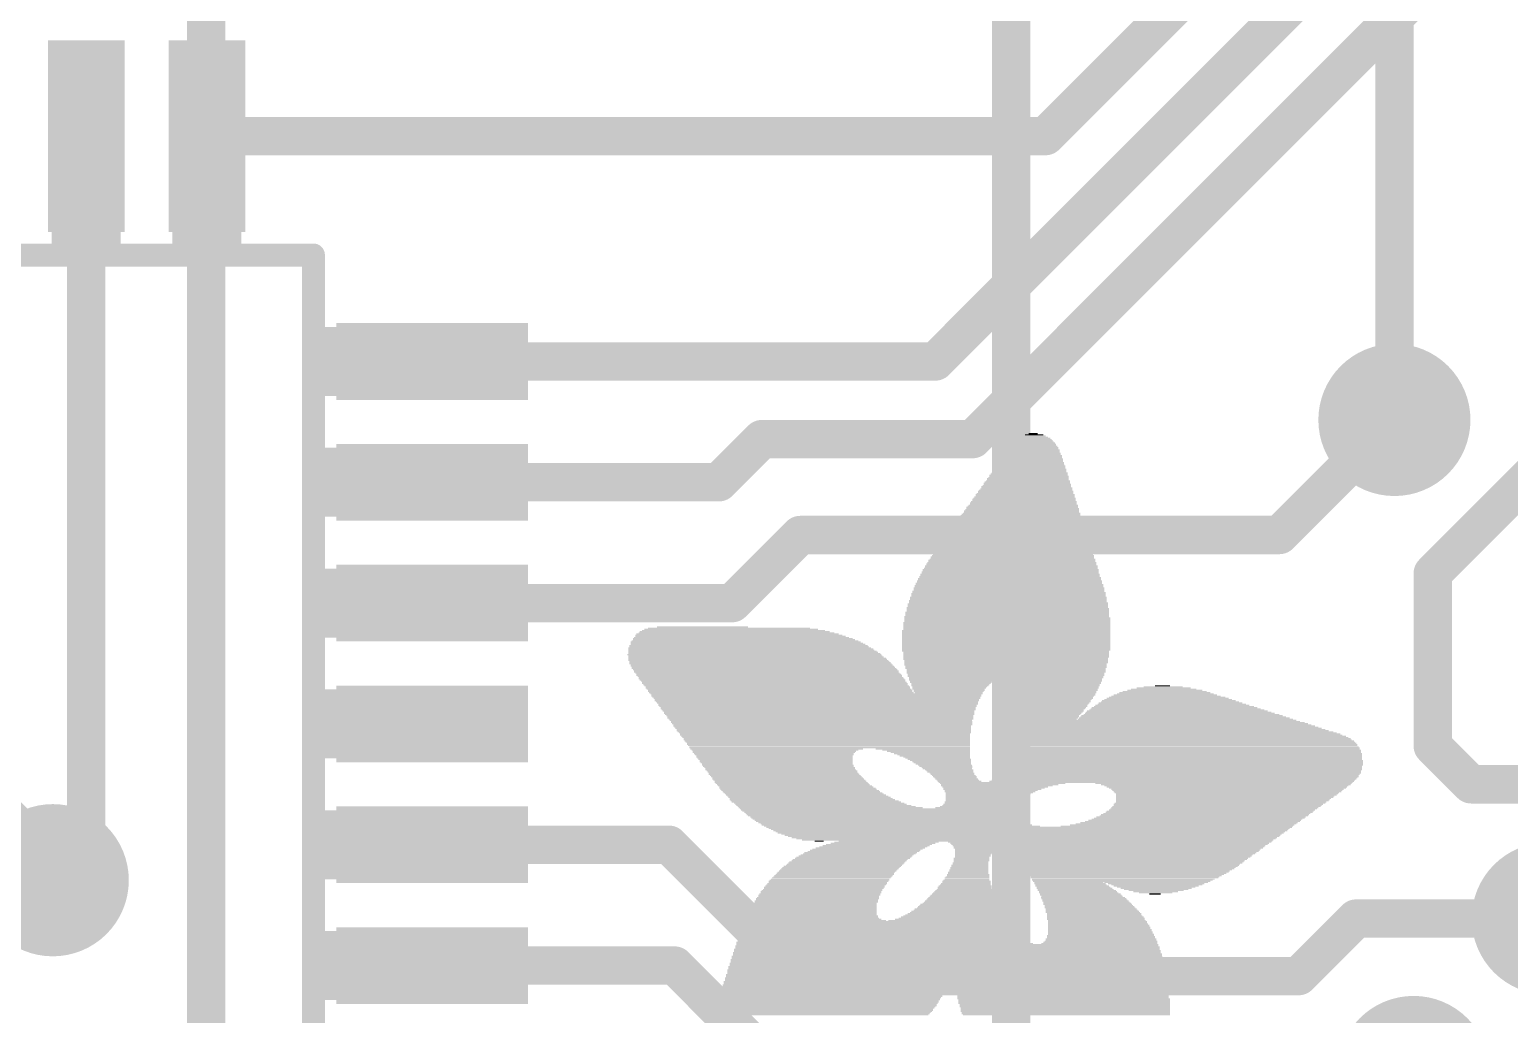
# Model space of a CAD drawing. Extents: x -14.2 to 67.7, y -5.3 to 32.7.
# Drawn here: x 27.02 to 36.83, y 14.73 to 21.25 of the extents above; entities that cross this region are included whole.
import ezdxf

# ---------------------------------------------------------------- set-up
doc = ezdxf.new("R2010")
doc.units = 0
for name, color, linetype in [('1', 12, 'CONTINUOUS'), ('16', 132, 'CONTINUOUS'), ('18', 110, 'CONTINUOUS'), ('21', 53, 'CONTINUOUS'), ('51', 253, 'CONTINUOUS')]:
    doc.layers.add(name, color=color, linetype=linetype)

# ---------------------------------------------------------------- blocks, each defined once
blk = doc.blocks.new('RECT')
blk.add_solid([(-0.5, -0.5), (0.5, -0.5), (-0.5, 0.5), (0.5, 0.5)])
blk = doc.blocks.new('ROUNDV')
at = {"const_width": 0.5}
blk.add_lwpolyline([(0, -0.25, 1), (0, 0.25, 1), (0, -0.25)], format="xyb", dxfattribs=at)

msp = doc.modelspace()

# ---------------------------------------------------------------- linework, layer by layer
at = {"layer": '1', "const_width": 0.254}
for points in [[(33.7566, 20.5486), (36.449, 23.241)], [(33.026, 19.056), (36.703, 22.733)], [(33.274, 18.542), (36.957, 22.225)], [(27.4, 15.843), (27.4, 20.5486)], [(28.2, 20.5486), (33.7566, 20.5486)], [(29.6926, 19.056), (33.026, 19.056)], [(35.306, 17.907), (36.068, 18.669)], [(31.591, 18.256), (31.877, 18.542)], [(31.877, 18.542), (33.274, 18.542)], [(29.6926, 18.256), (31.591, 18.256)], [(31.68, 17.456), (32.131, 17.907)], [(32.131, 17.907), (35.306, 17.907)], [(29.6926, 17.456), (31.68, 17.456)], [(31.261, 15.856), (29.6926, 15.856)], [(32.131, 14.986), (31.261, 15.856)], [(27.178, 15.621), (27.4, 15.843)], [(35.814, 15.367), (35.433, 14.986)], [(37.084, 15.367), (35.814, 15.367)], [(31.299, 15.056), (29.6926, 15.056)], [(31.877, 14.478), (31.299, 15.056)], [(35.433, 14.986), (32.131, 14.986)]]:
    msp.add_lwpolyline(points, dxfattribs=at)
at = {"layer": '1', "const_width": 0.127}
for points in [[(27.4635, 20.5486, 1), (27.3365, 20.5486)], [(28.2, 20.6121, 1), (28.2, 20.4851)], [(33.7117, 20.5935, 1), (33.8015, 20.5037)], [(33.7566, 20.4851, 1), (33.7566, 20.6121)], [(29.6926, 19.1195, 1), (29.6926, 18.9925)], [(32.9811, 19.1009, 1), (33.0709, 19.0111)], [(33.026, 18.9925, 1), (33.026, 19.1195)], [(36.1129, 18.6241, 1), (36.0231, 18.7139)], [(31.877, 18.6055, 1), (31.877, 18.4785)], [(31.9219, 18.4971, 1), (31.8321, 18.5869)], [(33.2291, 18.5869, 1), (33.3189, 18.4971)], [(33.274, 18.4785, 1), (33.274, 18.6055)], [(29.6926, 18.3195, 1), (29.6926, 18.1925)], [(31.5461, 18.3009, 1), (31.6359, 18.2111)], [(31.591, 18.1925, 1), (31.591, 18.3195)], [(32.131, 17.9705, 1), (32.131, 17.8435)], [(32.1759, 17.8621, 1), (32.0861, 17.9519)], [(35.2611, 17.9519, 1), (35.3509, 17.8621)], [(35.306, 17.8435, 1), (35.306, 17.9705)], [(29.6926, 17.5195, 1), (29.6926, 17.3925)], [(31.6351, 17.5009, 1), (31.7249, 17.4111)], [(31.68, 17.3925, 1), (31.68, 17.5195)], [(29.6926, 15.9195, 1), (29.6926, 15.7925)], [(31.3059, 15.9009, 1), (31.2161, 15.8111)], [(31.261, 15.7925, 1), (31.261, 15.9195)], [(27.3365, 15.843, 1), (27.4635, 15.843)], [(27.4449, 15.7981, 1), (27.3551, 15.8879)], [(27.1331, 15.6659, 1), (27.2229, 15.5761)], [(35.814, 15.4305, 1), (35.814, 15.3035)], [(35.8589, 15.3221, 1), (35.7691, 15.4119)], [(29.6926, 15.1195, 1), (29.6926, 14.9925)], [(31.3439, 15.1009, 1), (31.2541, 15.0111)], [(31.299, 14.9925, 1), (31.299, 15.1195)], [(32.131, 15.0495, 1), (32.131, 14.9225)], [(35.433, 14.9225, 1), (35.433, 15.0495)], [(32.0861, 14.9411, 1), (32.1759, 15.0309)], [(35.3881, 15.0309, 1), (35.4779, 14.9411)]]:
    msp.add_lwpolyline(points, format="xyb", dxfattribs=at)
at = {"layer": '16', "const_width": 0.254}
for points in [[(33.528, 8.382), (33.528, 25.4)], [(36.068, 18.669), (36.068, 25.4)], [(28.194, 14.605), (28.194, 21.844)], [(36.322, 17.653), (38.354, 19.685)], [(36.322, 16.51), (36.322, 17.653)], [(25.908, 17.018), (27.178, 15.748)], [(36.576, 16.256), (36.322, 16.51)], [(37.465, 16.256), (36.576, 16.256)], [(27.178, 15.748), (27.178, 15.621)]]:
    msp.add_lwpolyline(points, dxfattribs=at)
at = {"layer": '16', "const_width": 0.127}
for points in [[(36.0045, 18.669, 1), (36.1315, 18.669)], [(36.3855, 17.653, 1), (36.2585, 17.653)], [(36.2771, 17.6979, 1), (36.3669, 17.6081)], [(36.3669, 16.5549, 1), (36.2771, 16.4651)], [(36.2585, 16.51, 1), (36.3855, 16.51)], [(36.576, 16.3195, 1), (36.576, 16.1925)], [(36.5311, 16.2111, 1), (36.6209, 16.3009)], [(27.2415, 15.748, 1), (27.1145, 15.748)], [(27.1331, 15.7031, 1), (27.2229, 15.7929)], [(27.1145, 15.621, 1), (27.2415, 15.621)]]:
    msp.add_lwpolyline(points, format="xyb", dxfattribs=at)
at = {"layer": '21', "const_width": 0.1524}
for points in [[(21.895, 19.761), (28.905, 19.761)], [(28.905, 19.761), (28.905, 12.751)]]:
    msp.add_lwpolyline(points, dxfattribs=at)
at = {"layer": '21', "const_width": 0.0762}
for points in [[(28.9431, 19.761, 1), (28.8669, 19.761)], [(28.905, 19.7229, 1), (28.905, 19.7991)]]:
    msp.add_lwpolyline(points, format="xyb", dxfattribs=at)

# ---------------------------------------------------------------- block references
at = {"layer": '1', "rotation": 90}
for p, xscale, yscale in [((27.4, 20.5486), 1.27, 0.508), ((28.2, 20.5486), 1.27, 0.508), ((29.6926, 19.056), 0.508, 1.27), ((29.6926, 18.256), 0.508, 1.27), ((29.6926, 17.456), 0.508, 1.27), ((29.6926, 16.656), 0.508, 1.27), ((29.6926, 15.856), 0.508, 1.27), ((29.6926, 15.056), 0.508, 1.27)]:
    msp.add_blockref('RECT', p, dxfattribs=dict(at, xscale=xscale, yscale=yscale))
at = {"layer": '18', "xscale": 1.008, "yscale": 1.008}
for p in [(36.068, 18.669), (36.068, 18.669), (27.178, 15.621), (27.178, 15.621), (37.084, 15.367), (37.084, 15.367), (36.195, 14.351), (36.195, 14.351)]:
    msp.add_blockref('ROUNDV', p, dxfattribs=at)
at = {"layer": '21'}
for p, xscale, yscale in [((33.6817, 18.5319), 0.2438, 0.0077), ((33.6817, 18.5395), 0.2286, 0.0076), ((33.6855, 18.5471), 0.2058, 0.0076), ((33.6817, 18.5547), 0.1829, 0.0076), ((33.6817, 18.5623), 0.1524, 0.0076), ((33.6817, 18.57), 0.1219, 0.0077), ((33.6741, 18.5776), 0.0609, 0.0076), ((33.6703, 18.4404), 0.3733, 0.0076), ((33.6741, 18.4328), 0.381, 0.0076), ((33.6741, 18.448), 0.3657, 0.0076), ((33.6741, 18.4557), 0.3505, 0.0077), ((33.6778, 18.4709), 0.3429, 0.0076), ((33.6778, 18.4633), 0.3429, 0.0076), ((33.6778, 18.4785), 0.3277, 0.0076), ((33.6817, 18.4861), 0.32, 0.0076), ((33.6817, 18.4938), 0.3048, 0.0077), ((33.6817, 18.509), 0.2896, 0.0076), ((33.6817, 18.5014), 0.2896, 0.0076), ((33.6817, 18.5166), 0.2743, 0.0076), ((33.6817, 18.5242), 0.2591, 0.0076), ((33.6512, 18.3337), 0.4876, 0.0076), ((33.655, 18.3414), 0.48, 0.0077), ((33.655, 18.349), 0.4648, 0.0076), ((33.6588, 18.3642), 0.4572, 0.0076), ((33.6588, 18.3566), 0.4572, 0.0076), ((33.6588, 18.3718), 0.442, 0.0076), ((33.6626, 18.3871), 0.4343, 0.0076), ((33.6626, 18.3795), 0.4343, 0.0077), ((33.6626, 18.3947), 0.4191, 0.0076), ((33.6665, 18.4023), 0.4115, 0.0076), ((33.6665, 18.4176), 0.3963, 0.0077), ((33.6703, 18.4099), 0.4039, 0.0076), ((33.6703, 18.4252), 0.3887, 0.0076), ((33.6322, 18.2347), 0.5867, 0.0076), ((33.6322, 18.2499), 0.5715, 0.0076), ((33.636, 18.2423), 0.5791, 0.0076), ((33.636, 18.2575), 0.5639, 0.0076), ((33.6397, 18.2652), 0.5563, 0.0077), ((33.6398, 18.2804), 0.541, 0.0076), ((33.6398, 18.2728), 0.541, 0.0076), ((33.6436, 18.288), 0.5334, 0.0076), ((33.6436, 18.3033), 0.5182, 0.0077), ((33.6474, 18.2956), 0.5258, 0.0076), ((33.6474, 18.3109), 0.5106, 0.0076), ((33.6512, 18.3185), 0.503, 0.0076), ((33.6512, 18.3261), 0.4876, 0.0076), ((33.6131, 18.1432), 0.6858, 0.0076), ((33.6169, 18.1509), 0.6782, 0.0077), ((33.6169, 18.1585), 0.663, 0.0076), ((33.6208, 18.1737), 0.6553, 0.0076), ((33.6208, 18.1661), 0.6553, 0.0076), ((33.6208, 18.1813), 0.6401, 0.0076), ((33.6245, 18.1966), 0.6325, 0.0076), ((33.6245, 18.189), 0.6325, 0.0077), ((33.6245, 18.2042), 0.6172, 0.0076), ((33.6283, 18.2118), 0.6096, 0.0076), ((33.6284, 18.2271), 0.5943, 0.0077), ((33.6322, 18.2194), 0.6019, 0.0076), ((33.5941, 18.0442), 0.7849, 0.0076), ((33.5979, 18.0518), 0.7773, 0.0076), ((33.5979, 18.067), 0.762, 0.0076), ((33.5979, 18.0594), 0.762, 0.0076), ((33.6017, 18.0747), 0.7544, 0.0077), ((33.6016, 18.0899), 0.7391, 0.0076), ((33.6055, 18.0823), 0.7468, 0.0076), ((33.6055, 18.0975), 0.7315, 0.0076), ((33.6093, 18.1051), 0.7239, 0.0076), ((33.6093, 18.1204), 0.7086, 0.0076), ((33.6093, 18.1128), 0.7086, 0.0077), ((33.6131, 18.128), 0.701, 0.0076), ((33.6131, 18.1356), 0.6858, 0.0076), ((33.575, 17.9527), 0.884, 0.0076), ((33.575, 17.9451), 0.884, 0.0076), ((33.5789, 17.9604), 0.8763, 0.0077), ((33.5788, 17.968), 0.861, 0.0076), ((33.5826, 17.9832), 0.8534, 0.0076), ((33.5826, 17.9756), 0.8534, 0.0076), ((33.5826, 17.9908), 0.8382, 0.0076), ((33.5864, 18.0061), 0.8306, 0.0076), ((33.5864, 17.9985), 0.8306, 0.0077), ((33.5864, 18.0137), 0.8153, 0.0076), ((33.5903, 18.0213), 0.8077, 0.0076), ((33.5903, 18.0366), 0.7925, 0.0077), ((33.5941, 18.0289), 0.8001, 0.0076), ((33.5521, 17.8461), 0.9906, 0.0077), ((33.556, 17.8537), 0.9829, 0.0076), ((33.5598, 17.8613), 0.9753, 0.0076), ((33.5598, 17.8765), 0.9601, 0.0076), ((33.5598, 17.8689), 0.9601, 0.0076), ((33.5635, 17.8842), 0.9525, 0.0077), ((33.5635, 17.8994), 0.9373, 0.0076), ((33.5674, 17.8918), 0.9449, 0.0076), ((33.5674, 17.907), 0.9296, 0.0076), ((33.5712, 17.9146), 0.922, 0.0076), ((33.5712, 17.9299), 0.9068, 0.0076), ((33.5712, 17.9223), 0.9068, 0.0077), ((33.575, 17.9375), 0.8992, 0.0076), ((33.5369, 17.747), 1.0972, 0.0076), ((33.5369, 17.7622), 1.082, 0.0076), ((33.5369, 17.7546), 1.082, 0.0076), ((33.5407, 17.7699), 1.0744, 0.0077), ((33.5407, 17.7775), 1.0592, 0.0076), ((33.5445, 17.7927), 1.0516, 0.0076), ((33.5445, 17.7851), 1.0516, 0.0076), ((33.5446, 17.8003), 1.0363, 0.0076), ((33.5483, 17.808), 1.0287, 0.0077), ((33.5483, 17.8232), 1.0135, 0.0076), ((33.5522, 17.8156), 1.0211, 0.0076), ((33.5522, 17.8308), 1.0059, 0.0076), ((33.556, 17.8384), 0.9983, 0.0076), ((33.5217, 17.6479), 1.1887, 0.0076), ((33.5217, 17.6632), 1.1735, 0.0076), ((33.5217, 17.6556), 1.1735, 0.0077), ((33.5254, 17.6784), 1.1659, 0.0076), ((33.5254, 17.6708), 1.1659, 0.0076), ((33.5255, 17.686), 1.1506, 0.0076), ((33.5293, 17.7013), 1.143, 0.0076), ((33.5293, 17.6937), 1.143, 0.0077), ((33.5293, 17.7165), 1.1278, 0.0076), ((33.5293, 17.7089), 1.1278, 0.0076), ((33.5331, 17.7241), 1.1202, 0.0076), ((33.5331, 17.7394), 1.1049, 0.0076), ((33.5331, 17.7318), 1.1049, 0.0077), ((33.5141, 17.5565), 1.2649, 0.0076), ((33.5141, 17.5489), 1.2649, 0.0076), ((33.5141, 17.5717), 1.2497, 0.0076), ((33.5141, 17.5641), 1.2497, 0.0076), ((33.5141, 17.587), 1.2345, 0.0076), ((33.5179, 17.5794), 1.2421, 0.0077), ((33.5179, 17.6022), 1.2269, 0.0076), ((33.5179, 17.5946), 1.2269, 0.0076), ((33.5179, 17.6175), 1.2115, 0.0077), ((33.5179, 17.6098), 1.2115, 0.0076), ((33.5179, 17.6327), 1.1963, 0.0076), ((33.5217, 17.6251), 1.2039, 0.0076), ((33.5217, 17.6403), 1.1887, 0.0076), ((33.5064, 17.4727), 1.3106, 0.0076), ((33.5064, 17.4651), 1.3106, 0.0077), ((33.5102, 17.4574), 1.3183, 0.0076), ((33.5102, 17.4955), 1.303, 0.0076), ((33.5102, 17.4879), 1.303, 0.0076), ((33.5102, 17.4803), 1.303, 0.0076), ((33.5102, 17.5184), 1.2878, 0.0076), ((33.5102, 17.5108), 1.2878, 0.0076), ((33.5102, 17.5032), 1.2878, 0.0077), ((33.5102, 17.5336), 1.2725, 0.0076), ((33.5141, 17.526), 1.2801, 0.0076), ((33.5141, 17.5413), 1.2649, 0.0077), ((33.4988, 17.366), 1.3564, 0.0076), ((33.5026, 17.3584), 1.364, 0.0076), ((33.5026, 17.3965), 1.3488, 0.0076), ((33.5026, 17.3889), 1.3488, 0.0077), ((33.5026, 17.3812), 1.3488, 0.0076), ((33.5026, 17.3736), 1.3488, 0.0076), ((33.5027, 17.427), 1.3335, 0.0077), ((33.5065, 17.4193), 1.3411, 0.0076), ((33.5065, 17.4117), 1.3411, 0.0076), ((33.5065, 17.4041), 1.3411, 0.0076), ((33.5065, 17.4498), 1.3259, 0.0076), ((33.5065, 17.4422), 1.3259, 0.0076), ((33.5065, 17.4346), 1.3259, 0.0076), ((31.7081, 17.2593), 1.2954, 0.0076), ((31.6967, 17.2669), 1.2573, 0.0076), ((31.6891, 17.2746), 1.2115, 0.0077), ((31.6738, 17.2822), 1.1506, 0.0076), ((31.6586, 17.2898), 1.0744, 0.0076), ((31.4833, 17.2974), 0.602, 0.0076), ((33.495, 17.2746), 1.3792, 0.0077), ((33.495, 17.2669), 1.3792, 0.0076), ((33.495, 17.2593), 1.3792, 0.0076), ((33.4988, 17.3279), 1.3716, 0.0076), ((33.4988, 17.3203), 1.3716, 0.0076), ((33.4988, 17.3127), 1.3716, 0.0077), ((33.4988, 17.305), 1.3716, 0.0076), ((33.4988, 17.2974), 1.3716, 0.0076), ((33.4988, 17.2898), 1.3716, 0.0076), ((33.4988, 17.2822), 1.3716, 0.0076), ((33.5026, 17.3508), 1.364, 0.0077), ((33.5026, 17.3431), 1.364, 0.0076), ((33.5026, 17.3355), 1.364, 0.0076), ((31.7957, 17.1603), 1.6078, 0.0077), ((31.7881, 17.1755), 1.5774, 0.0076), ((31.7919, 17.1679), 1.585, 0.0076), ((31.7691, 17.1984), 1.524, 0.0077), ((31.7767, 17.1907), 1.5392, 0.0076), ((31.7843, 17.1831), 1.5544, 0.0076), ((31.7653, 17.206), 1.5011, 0.0076), ((31.75, 17.2212), 1.4554, 0.0076), ((31.7577, 17.2136), 1.4707, 0.0076), ((31.7424, 17.2288), 1.425, 0.0076), ((31.7233, 17.2441), 1.3716, 0.0076), ((31.7348, 17.2365), 1.3945, 0.0077), ((31.7157, 17.2517), 1.3411, 0.0076), ((33.495, 17.2517), 1.3792, 0.0076), ((33.495, 17.2441), 1.3792, 0.0076), ((33.495, 17.2365), 1.3792, 0.0077), ((33.495, 17.2288), 1.3792, 0.0076), ((33.495, 17.2212), 1.3792, 0.0076), ((33.495, 17.2136), 1.3792, 0.0076), ((33.495, 17.206), 1.3792, 0.0076), ((33.495, 17.1984), 1.3792, 0.0077), ((33.495, 17.1907), 1.3792, 0.0076), ((33.495, 17.1831), 1.3792, 0.0076), ((33.495, 17.1755), 1.3792, 0.0076), ((33.495, 17.1679), 1.3792, 0.0076), ((33.495, 17.1603), 1.3792, 0.0077), ((31.8262, 17.1145), 1.684, 0.0076), ((31.8034, 17.1526), 1.6231, 0.0076), ((31.8186, 17.1298), 1.6536, 0.0076), ((31.8262, 17.1222), 1.6688, 0.0077), ((31.8338, 17.1069), 1.684, 0.0076), ((31.8491, 17.0841), 1.7145, 0.0077), ((31.8072, 17.145), 1.6307, 0.0076), ((31.8148, 17.1374), 1.6459, 0.0076), ((31.8377, 17.0993), 1.6917, 0.0076), ((31.8453, 17.0917), 1.7069, 0.0076), ((31.8529, 17.0764), 1.7221, 0.0076), ((31.8605, 17.0688), 1.7222, 0.0076), ((31.8643, 17.0612), 1.7298, 0.0076), ((33.495, 17.1526), 1.3792, 0.0076), ((33.495, 17.145), 1.3792, 0.0076), ((33.4912, 17.1374), 1.3716, 0.0076), ((33.495, 17.1298), 1.364, 0.0076), ((33.495, 17.1222), 1.364, 0.0077), ((33.495, 17.1145), 1.364, 0.0076), ((33.495, 17.1069), 1.364, 0.0076), ((33.495, 17.0993), 1.364, 0.0076), ((33.4912, 17.0917), 1.3564, 0.0076), ((33.4912, 17.0841), 1.3564, 0.0077), ((33.495, 17.0764), 1.3488, 0.0076), ((33.495, 17.0688), 1.3488, 0.0076), ((33.495, 17.0612), 1.3488, 0.0076), ((31.8681, 17.0536), 1.7374, 0.0076), ((31.8796, 17.0383), 1.7449, 0.0076), ((31.8758, 17.046), 1.7373, 0.0077), ((31.8872, 17.0307), 1.745, 0.0076), ((31.891, 17.0231), 1.7526, 0.0076), ((31.8986, 17.0155), 1.7526, 0.0076), ((31.9062, 17.0079), 1.7526, 0.0077), ((31.9062, 17.0002), 1.7526, 0.0076), ((31.9138, 16.9926), 1.7526, 0.0076), ((31.9215, 16.985), 1.7526, 0.0076), ((31.9253, 16.9774), 1.7602, 0.0076), ((31.9291, 16.9698), 1.7526, 0.0077), ((31.9367, 16.9621), 1.7526, 0.0076), ((33.4912, 17.0536), 1.3411, 0.0076), ((33.4912, 17.046), 1.3411, 0.0077), ((33.495, 17.0383), 1.3335, 0.0076), ((33.495, 17.0307), 1.3335, 0.0076), ((33.4912, 17.0231), 1.3259, 0.0076), ((33.495, 17.0155), 1.3182, 0.0076), ((33.495, 17.0079), 1.3182, 0.0077), ((33.495, 17.0002), 1.3182, 0.0076), ((33.4912, 16.9926), 1.3106, 0.0076), ((33.495, 16.985), 1.303, 0.0076), ((33.495, 16.9774), 1.303, 0.0076), ((33.4912, 16.9698), 1.2954, 0.0077), ((33.495, 16.9621), 1.2878, 0.0076), ((31.9405, 16.9545), 1.7602, 0.0076), ((31.9481, 16.9469), 1.7602, 0.0076), ((31.9519, 16.9393), 1.7526, 0.0076), ((31.9596, 16.9317), 1.7526, 0.0077), ((31.9634, 16.924), 1.7602, 0.0076), ((31.9672, 16.9164), 1.7526, 0.0076), ((31.9748, 16.9088), 1.7526, 0.0076), ((31.9824, 16.9012), 1.7526, 0.0076), ((31.9824, 16.8936), 1.7526, 0.0077), ((31.99, 16.8859), 1.7526, 0.0076), ((31.9977, 16.8783), 1.7526, 0.0076), ((31.9977, 16.8707), 1.7526, 0.0076), ((32.0053, 16.8631), 1.7526, 0.0076), ((33.4912, 16.9545), 1.2802, 0.0076), ((33.4912, 16.9469), 1.2802, 0.0076), ((33.1292, 16.9317), 0.541, 0.0077), ((33.1369, 16.9393), 0.5563, 0.0076), ((33.1292, 16.924), 0.5258, 0.0076), ((33.1254, 16.9164), 0.5182, 0.0076), ((33.1216, 16.9088), 0.5106, 0.0076), ((33.1217, 16.9012), 0.4953, 0.0076), ((33.1178, 16.8936), 0.4876, 0.0077), ((33.114, 16.8859), 0.48, 0.0076), ((33.1178, 16.8783), 0.4724, 0.0076), ((33.114, 16.8707), 0.4648, 0.0076), ((33.114, 16.8631), 0.4496, 0.0076), ((33.8036, 16.9393), 0.6554, 0.0076), ((33.8036, 16.9317), 0.64, 0.0077), ((33.8074, 16.924), 0.6324, 0.0076), ((33.8074, 16.9164), 0.6172, 0.0076), ((33.8112, 16.9088), 0.6096, 0.0076), ((33.8074, 16.9012), 0.602, 0.0076), ((33.8112, 16.8936), 0.5944, 0.0077), ((33.8074, 16.8859), 0.5868, 0.0076), ((33.8075, 16.8707), 0.5715, 0.0076), ((33.8075, 16.8631), 0.5715, 0.0076), ((33.8113, 16.8783), 0.5791, 0.0076), ((34.5466, 16.8631), 0.6019, 0.0076), ((34.5466, 16.8707), 0.5563, 0.0076), ((34.5466, 16.8783), 0.4953, 0.0076), ((34.5389, 16.8859), 0.4343, 0.0076), ((34.5389, 16.8936), 0.3581, 0.0077), ((34.5352, 16.9012), 0.2591, 0.0076), ((34.5313, 16.9088), 0.099, 0.0076), ((32.2377, 16.8555), 2.2022, 0.0077), ((32.2377, 16.8478), 2.187, 0.0076), ((32.2377, 16.8402), 2.187, 0.0076), ((32.2377, 16.8326), 2.1717, 0.0076), ((32.2415, 16.825), 2.164, 0.0076), ((32.2415, 16.8174), 2.1488, 0.0077), ((32.2415, 16.8097), 2.1488, 0.0076), ((32.2415, 16.8021), 2.1336, 0.0076), ((32.2453, 16.7945), 2.126, 0.0076), ((32.2491, 16.7869), 2.1184, 0.0076), ((32.2453, 16.7793), 2.1108, 0.0077), ((32.2492, 16.7716), 2.1031, 0.0076), ((32.2492, 16.764), 2.0879, 0.0076), ((33.8074, 16.8555), 0.5562, 0.0077), ((33.8074, 16.8478), 0.5562, 0.0076), ((33.8036, 16.8402), 0.5486, 0.0076), ((33.8036, 16.8326), 0.5334, 0.0076), ((33.8036, 16.825), 0.5334, 0.0076), ((33.7998, 16.8174), 0.5258, 0.0077), ((33.796, 16.8097), 0.5182, 0.0076), ((33.796, 16.8021), 0.5182, 0.0076), ((33.7921, 16.7945), 0.5105, 0.0076), ((33.7921, 16.7869), 0.4953, 0.0076), ((33.7884, 16.7793), 0.4877, 0.0077), ((33.7884, 16.7716), 0.4877, 0.0076), ((33.7846, 16.764), 0.4801, 0.0076), ((34.6114, 16.764), 1.0973, 0.0076), ((34.6075, 16.7716), 1.0592, 0.0076), ((34.596, 16.7793), 1.0211, 0.0077), ((34.5923, 16.7869), 0.983, 0.0076), ((34.5847, 16.7945), 0.9525, 0.0076), ((34.5808, 16.8021), 0.9144, 0.0076), ((34.5733, 16.8097), 0.8839, 0.0076), ((34.5694, 16.8174), 0.8458, 0.0077), ((34.5656, 16.825), 0.8078, 0.0076), ((34.5618, 16.8326), 0.7696, 0.0076), ((34.5541, 16.8402), 0.7239, 0.0076), ((34.5504, 16.8478), 0.6858, 0.0076), ((34.5504, 16.8555), 0.6401, 0.0077), ((32.2492, 16.7564), 2.0879, 0.0076), ((32.2529, 16.7488), 2.0803, 0.0076), ((32.2529, 16.7412), 2.065, 0.0077), ((32.2567, 16.7335), 2.0574, 0.0076), ((32.2567, 16.7259), 2.0574, 0.0076), ((32.2606, 16.7183), 2.0497, 0.0076), ((32.2606, 16.7107), 2.0345, 0.0076), ((32.2644, 16.7031), 2.0269, 0.0077), ((32.2644, 16.6954), 2.0269, 0.0076), ((32.2681, 16.6878), 2.0193, 0.0076), ((32.2681, 16.6802), 2.0041, 0.0076), ((32.272, 16.6726), 1.9964, 0.0076), ((33.754, 16.6878), 0.4191, 0.0076), ((34.4817, 16.6802), 1.8745, 0.0076), ((33.7769, 16.7488), 0.4648, 0.0076), ((33.7769, 16.7412), 0.4648, 0.0077), ((33.7731, 16.7335), 0.4572, 0.0076), ((33.7693, 16.7259), 0.4496, 0.0076), ((33.7655, 16.7183), 0.442, 0.0076), ((33.7617, 16.7107), 0.4344, 0.0076), ((33.7617, 16.7031), 0.4344, 0.0077), ((34.4932, 16.6726), 1.8974, 0.0076), ((33.7808, 16.7564), 0.4725, 0.0076), ((33.7579, 16.6954), 0.4267, 0.0076), ((34.6837, 16.6878), 1.425, 0.0076), ((34.6761, 16.6954), 1.3944, 0.0076), ((34.6685, 16.7031), 1.364, 0.0077), ((34.6609, 16.7107), 1.3335, 0.0076), ((34.657, 16.7183), 1.2954, 0.0076), ((34.6457, 16.7259), 1.2573, 0.0076), ((34.638, 16.7335), 1.2268, 0.0076), ((34.6303, 16.7412), 1.1963, 0.0077), ((34.6266, 16.7488), 1.1583, 0.0076), ((34.6189, 16.7564), 1.1277, 0.0076), ((32.272, 16.665), 1.9964, 0.0077), ((32.2758, 16.6573), 1.9888, 0.0076), ((32.2796, 16.6497), 1.9812, 0.0076), ((32.2758, 16.6421), 1.9736, 0.0076), ((32.2796, 16.6345), 1.966, 0.0076), ((32.2834, 16.6269), 1.9584, 0.0077), ((32.2873, 16.6192), 1.9507, 0.0076), ((32.2873, 16.6116), 1.9507, 0.0076), ((32.291, 16.604), 1.9431, 0.0076), ((32.2949, 16.5964), 1.9355, 0.0076), ((32.2949, 16.5888), 1.9203, 0.0077), ((32.2949, 16.5811), 1.9203, 0.0076), ((32.2987, 16.5735), 1.9127, 0.0076), ((34.5732, 16.6192), 2.0726, 0.0076), ((34.5847, 16.6116), 2.0955, 0.0076), ((34.5999, 16.604), 2.126, 0.0076), ((34.6113, 16.5964), 2.1488, 0.0076), ((34.6228, 16.5888), 2.1717, 0.0077), ((34.6303, 16.5811), 2.1869, 0.0076), ((34.6418, 16.5735), 2.2098, 0.0076), ((34.5198, 16.6573), 1.9507, 0.0076), ((34.5541, 16.6345), 2.0193, 0.0076), ((34.5313, 16.6497), 1.9736, 0.0076), ((34.5656, 16.6269), 2.0422, 0.0077), ((34.5085, 16.665), 1.9279, 0.0077), ((34.5428, 16.6421), 1.9965, 0.0076), ((32.3025, 16.5659), 1.905, 0.0076), ((32.3063, 16.5583), 1.8974, 0.0076), ((32.3063, 16.5507), 1.8974, 0.0077), ((32.3101, 16.543), 1.8898, 0.0076), ((32.3139, 16.5354), 1.8822, 0.0076), ((32.3177, 16.5278), 1.8746, 0.0076), ((32.3177, 16.5202), 1.8746, 0.0076), ((32.3216, 16.5126), 1.8669, 0.0077), ((32.3254, 16.5049), 1.8593, 0.0076), ((32.3254, 16.4973), 1.8593, 0.0076), ((31.9748, 16.4897), 1.143, 0.0076), ((31.9634, 16.4821), 1.1049, 0.0076), ((31.9596, 16.4745), 1.0821, 0.0077), ((32.9426, 16.4897), 0.6249, 0.0076), ((32.9654, 16.4821), 0.5792, 0.0076), ((32.9807, 16.4745), 0.5487, 0.0077), ((34.6761, 16.4973), 2.3241, 0.0076), ((34.6761, 16.4897), 2.3241, 0.0076), ((34.6799, 16.4821), 2.3318, 0.0076), ((34.6799, 16.4745), 2.3318, 0.0077), ((34.6685, 16.5278), 2.2936, 0.0076), ((34.6723, 16.5202), 2.3012, 0.0076), ((34.6723, 16.5126), 2.3012, 0.0077), ((34.6761, 16.5049), 2.3088, 0.0076), ((34.6532, 16.5583), 2.2479, 0.0076), ((34.657, 16.5507), 2.2555, 0.0077), ((34.6456, 16.5659), 2.2326, 0.0076), ((34.6685, 16.5354), 2.2784, 0.0076), ((34.6647, 16.543), 2.2707, 0.0076), ((31.9558, 16.4668), 1.0745, 0.0076), ((31.9558, 16.4592), 1.0591, 0.0076), ((31.9596, 16.4516), 1.0515, 0.0076), ((31.9596, 16.444), 1.0363, 0.0076), ((31.9596, 16.4364), 1.0363, 0.0077), ((31.9634, 16.4287), 1.0287, 0.0076), ((31.9672, 16.4211), 1.0211, 0.0076), ((31.971, 16.4135), 1.0134, 0.0076), ((31.971, 16.4059), 1.0134, 0.0076), ((31.9748, 16.3983), 1.0058, 0.0077), ((31.9786, 16.3906), 0.9982, 0.0076), ((31.9824, 16.383), 1.0058, 0.0076), ((31.9862, 16.3754), 0.9982, 0.0076), ((32.9921, 16.4668), 0.5258, 0.0076), ((33.0035, 16.4592), 0.503, 0.0076), ((33.0149, 16.4516), 0.4801, 0.0076), ((33.0226, 16.444), 0.4649, 0.0076), ((33.034, 16.4364), 0.442, 0.0077), ((33.0416, 16.4287), 0.4268, 0.0076), ((33.053, 16.4211), 0.4191, 0.0076), ((33.0607, 16.4135), 0.4039, 0.0076), ((33.0683, 16.4059), 0.3886, 0.0076), ((33.0721, 16.3983), 0.381, 0.0077), ((33.0797, 16.3906), 0.3658, 0.0076), ((33.0911, 16.383), 0.3581, 0.0076), ((33.095, 16.3754), 0.3505, 0.0076), ((34.6609, 16.3754), 2.3851, 0.0076), ((34.6684, 16.3906), 2.3851, 0.0076), ((34.6684, 16.383), 2.3851, 0.0076), ((34.6723, 16.4059), 2.3774, 0.0076), ((34.6723, 16.3983), 2.3774, 0.0077), ((34.6723, 16.4287), 2.3622, 0.0076), ((34.6723, 16.4211), 2.3622, 0.0076), ((34.6761, 16.4135), 2.3698, 0.0076), ((34.6761, 16.444), 2.3546, 0.0076), ((34.6761, 16.4364), 2.3546, 0.0077), ((34.6761, 16.4668), 2.3394, 0.0076), ((34.6799, 16.4592), 2.347, 0.0076), ((34.6799, 16.4516), 2.347, 0.0076), ((31.9939, 16.3678), 0.9983, 0.0076), ((31.9977, 16.3602), 0.9906, 0.0077), ((32.0015, 16.3525), 0.9982, 0.0076), ((32.0091, 16.3449), 0.9982, 0.0076), ((32.0129, 16.3373), 0.9906, 0.0076), ((32.0205, 16.3297), 0.9906, 0.0076), ((32.0243, 16.3221), 0.9982, 0.0077), ((32.032, 16.3144), 0.9983, 0.0076), ((32.0396, 16.3068), 0.9982, 0.0076), ((32.0472, 16.2992), 0.9982, 0.0076), ((32.051, 16.2916), 1.0058, 0.0076), ((32.0586, 16.284), 1.0058, 0.0077), ((32.0663, 16.2763), 1.0059, 0.0076), ((33.1026, 16.3678), 0.3353, 0.0076), ((33.1063, 16.3602), 0.3277, 0.0077), ((33.1178, 16.3525), 0.32, 0.0076), ((33.1216, 16.3449), 0.3124, 0.0076), ((33.1254, 16.3373), 0.3048, 0.0076), ((33.1369, 16.3297), 0.2971, 0.0076), ((33.1407, 16.3221), 0.2895, 0.0077), ((33.1483, 16.3144), 0.2896, 0.0076), ((33.1559, 16.3068), 0.2896, 0.0076), ((33.1597, 16.2992), 0.282, 0.0076), ((33.1673, 16.2916), 0.2819, 0.0076), ((33.175, 16.284), 0.2819, 0.0077), ((33.1864, 16.2763), 0.2896, 0.0076), ((34.5922, 16.2763), 2.4155, 0.0076), ((34.6037, 16.284), 2.408, 0.0077), ((34.6114, 16.2916), 2.4079, 0.0076), ((34.6189, 16.2992), 2.4079, 0.0076), ((34.6266, 16.3068), 2.4079, 0.0076), ((34.6303, 16.3144), 2.4003, 0.0076), ((34.638, 16.3221), 2.4003, 0.0077), ((34.6457, 16.3373), 2.4003, 0.0076), ((34.6457, 16.3297), 2.4003, 0.0076), ((34.6495, 16.3449), 2.3927, 0.0076), ((34.657, 16.3602), 2.3927, 0.0077), ((34.657, 16.3525), 2.3927, 0.0076), ((34.6609, 16.3678), 2.3851, 0.0076), ((32.0701, 16.2687), 1.0135, 0.0076), ((32.0776, 16.2611), 1.0135, 0.0076), ((32.0853, 16.2535), 1.0134, 0.0076), ((32.0968, 16.2459), 1.0211, 0.0077), ((32.1044, 16.2382), 1.0211, 0.0076), ((32.112, 16.2306), 1.0363, 0.0076), ((32.1196, 16.223), 1.0363, 0.0076), ((32.131, 16.2154), 1.044, 0.0076), ((32.1386, 16.2078), 1.0439, 0.0077), ((32.1501, 16.2001), 1.0515, 0.0076), ((32.1577, 16.1925), 1.0516, 0.0076), ((32.1691, 16.1849), 1.0592, 0.0076), ((32.1805, 16.1773), 1.0668, 0.0076), ((34.4208, 16.2687), 2.7432, 0.0076), ((33.4721, 16.2611), 0.8306, 0.0076), ((33.4531, 16.2535), 0.7772, 0.0076), ((33.434, 16.2459), 0.7391, 0.0077), ((33.4226, 16.2382), 0.701, 0.0076), ((33.415, 16.2306), 0.6706, 0.0076), ((33.4036, 16.223), 0.6477, 0.0076), ((33.3959, 16.2154), 0.6172, 0.0076), ((33.3883, 16.2078), 0.602, 0.0077), ((33.3845, 16.2001), 0.5792, 0.0076), ((33.3769, 16.1925), 0.5639, 0.0076), ((33.3616, 16.1773), 0.5334, 0.0076), ((33.3693, 16.1849), 0.5487, 0.0076), ((34.9352, 16.2611), 1.6993, 0.0076), ((34.9504, 16.2535), 1.6536, 0.0076), ((34.9542, 16.2459), 1.6154, 0.0077), ((34.958, 16.2382), 1.5926, 0.0076), ((34.9618, 16.2306), 1.5697, 0.0076), ((34.9618, 16.223), 1.5393, 0.0076), ((34.9618, 16.2154), 1.524, 0.0076), ((34.9618, 16.2078), 1.5087, 0.0077), ((34.9581, 16.2001), 1.4859, 0.0076), ((34.9542, 16.1849), 1.463, 0.0076), ((34.9466, 16.1773), 1.4478, 0.0076), ((34.9581, 16.1925), 1.4707, 0.0076), ((32.192, 16.1697), 1.0744, 0.0077), ((32.2034, 16.162), 1.082, 0.0076), ((32.2111, 16.1544), 1.0973, 0.0076), ((32.2263, 16.1468), 1.1125, 0.0076), ((32.2377, 16.1392), 1.1202, 0.0076), ((32.2568, 16.1316), 1.1277, 0.0077), ((32.2682, 16.1239), 1.1354, 0.0076), ((32.2872, 16.1163), 1.1582, 0.0076), ((32.3062, 16.1087), 1.1811, 0.0076), ((32.3329, 16.1011), 1.2192, 0.0076), ((32.6416, 16.0935), 1.8211, 0.0077), ((32.6454, 16.0858), 1.8135, 0.0076), ((32.6491, 16.0782), 1.8059, 0.0076), ((33.2893, 16.1011), 0.5257, 0.0076), ((33.3083, 16.1087), 0.503, 0.0076), ((33.316, 16.1163), 0.4877, 0.0076), ((33.3236, 16.1239), 0.4877, 0.0076), ((33.3349, 16.1392), 0.4953, 0.0076), ((33.3312, 16.1316), 0.4877, 0.0077), ((33.3578, 16.1697), 0.5258, 0.0077), ((33.3502, 16.162), 0.5106, 0.0076), ((33.3464, 16.1544), 0.503, 0.0076), ((33.3426, 16.1468), 0.4953, 0.0076), ((34.8475, 16.0782), 1.3716, 0.0076), ((34.859, 16.0858), 1.364, 0.0076), ((34.8704, 16.0935), 1.3716, 0.0077), ((34.878, 16.1011), 1.3716, 0.0076), ((34.8895, 16.1087), 1.3793, 0.0076), ((34.9009, 16.1239), 1.3868, 0.0076), ((34.8971, 16.1163), 1.3792, 0.0076), ((34.9123, 16.1316), 1.3944, 0.0077), ((34.9428, 16.1697), 1.4402, 0.0077), ((34.9314, 16.1544), 1.4173, 0.0076), ((34.9276, 16.1468), 1.4097, 0.0076), ((34.9352, 16.162), 1.4249, 0.0076), ((34.92, 16.1392), 1.3945, 0.0076), ((32.6568, 16.0706), 1.7907, 0.0076), ((32.6606, 16.063), 1.783, 0.0076), ((32.6644, 16.0554), 1.7754, 0.0077), ((32.672, 16.0477), 1.7755, 0.0076), ((32.6797, 16.0401), 1.7603, 0.0076), ((32.6873, 16.0325), 1.7602, 0.0076), ((32.6949, 16.0249), 1.7602, 0.0076), ((32.7101, 16.0173), 1.7602, 0.0077), ((32.7216, 16.0096), 1.7679, 0.0076), ((32.7368, 16.002), 1.7678, 0.0076), ((32.7521, 15.9944), 1.7679, 0.0076), ((32.7711, 15.9868), 1.7907, 0.0076), ((32.8054, 15.9792), 1.8288, 0.0077), ((34.6266, 15.9792), 1.5393, 0.0077), ((34.6609, 15.9868), 1.4859, 0.0076), ((34.6875, 15.9944), 1.463, 0.0076), ((34.7066, 16.002), 1.4402, 0.0076), ((34.7294, 16.0096), 1.4249, 0.0076), ((34.7447, 16.0173), 1.4097, 0.0077), ((34.7599, 16.0249), 1.3944, 0.0076), ((34.7752, 16.0325), 1.3945, 0.0076), ((34.7866, 16.0401), 1.3868, 0.0076), ((34.8056, 16.0477), 1.3792, 0.0076), ((34.8133, 16.0554), 1.3793, 0.0077), ((34.8247, 16.063), 1.3716, 0.0076), ((34.8399, 16.0706), 1.3716, 0.0076), ((33.6474, 15.9715), 3.4824, 0.0076), ((33.6474, 15.9639), 3.4518, 0.0076), ((33.6512, 15.9563), 3.429, 0.0076), ((33.655, 15.9487), 3.4062, 0.0076), ((33.655, 15.9411), 3.3756, 0.0077), ((33.6588, 15.9334), 3.3528, 0.0076), ((33.6626, 15.9258), 3.3147, 0.0076), ((33.6703, 15.9182), 3.2843, 0.0076), ((33.6778, 15.9106), 3.2537, 0.0076), ((33.6817, 15.903), 3.2156, 0.0077), ((33.6931, 15.8953), 3.1776, 0.0076), ((33.7045, 15.8877), 3.1242, 0.0076), ((32.5082, 15.7887), 0.7468, 0.0077), ((32.5235, 15.7963), 0.7467, 0.0076), ((32.5311, 15.8039), 0.7467, 0.0076), ((32.5501, 15.8115), 0.7392, 0.0076), ((32.5616, 15.8191), 0.7315, 0.0076), ((32.5768, 15.8268), 0.7315, 0.0077), ((32.2568, 15.8801), 0.0609, 0.0076), ((32.5958, 15.8344), 0.7239, 0.0076), ((32.6149, 15.842), 0.7163, 0.0076), ((32.6339, 15.8496), 0.7087, 0.0076), ((32.653, 15.8572), 0.701, 0.0076), ((32.6797, 15.8649), 0.6935, 0.0077), ((32.7025, 15.8725), 0.6934, 0.0076), ((33.8227, 15.8801), 2.8727, 0.0076), ((34.1808, 15.8725), 2.1412, 0.0076), ((34.1808, 15.8649), 2.1108, 0.0077), ((34.1808, 15.8572), 2.0955, 0.0076), ((34.177, 15.8496), 2.0726, 0.0076), ((34.177, 15.842), 2.0574, 0.0076), ((34.1732, 15.8344), 2.0498, 0.0076), ((34.1656, 15.8191), 2.0193, 0.0076), ((33.2893, 15.8115), 0.2667, 0.0076), ((33.2816, 15.8039), 0.2515, 0.0076), ((33.2778, 15.7963), 0.2438, 0.0076), ((33.274, 15.7887), 0.2362, 0.0077), ((34.1694, 15.8268), 2.0269, 0.0077), ((34.3256, 15.8115), 1.684, 0.0076), ((34.3255, 15.8039), 1.6535, 0.0076), ((34.3294, 15.7963), 1.6307, 0.0076), ((34.3256, 15.7887), 1.6078, 0.0077), ((32.3863, 15.6896), 0.7772, 0.0076), ((32.3939, 15.6972), 0.7772, 0.0076), ((32.4015, 15.7048), 0.7772, 0.0076), ((32.4092, 15.7125), 0.7773, 0.0077), ((32.4206, 15.7201), 0.7696, 0.0076), ((32.4282, 15.7277), 0.7696, 0.0076), ((32.4358, 15.7353), 0.7696, 0.0076), ((32.4434, 15.7429), 0.7696, 0.0076), ((32.4549, 15.7506), 0.762, 0.0077), ((32.4625, 15.7582), 0.762, 0.0076), ((32.4777, 15.7658), 0.762, 0.0076), ((32.4853, 15.7734), 0.762, 0.0076), ((32.4968, 15.781), 0.7544, 0.0076), ((33.2474, 15.6896), 0.2591, 0.0076), ((33.2512, 15.7048), 0.2515, 0.0076), ((33.2512, 15.6972), 0.2515, 0.0076), ((33.255, 15.7201), 0.2439, 0.0076), ((33.255, 15.7125), 0.2439, 0.0077), ((33.2588, 15.7353), 0.2362, 0.0076), ((33.2588, 15.7277), 0.2362, 0.0076), ((33.2664, 15.7658), 0.2362, 0.0076), ((33.2664, 15.7582), 0.2362, 0.0076), ((33.2664, 15.7506), 0.2362, 0.0077), ((33.2626, 15.7429), 0.2286, 0.0076), ((33.274, 15.781), 0.2362, 0.0076), ((33.2702, 15.7734), 0.2286, 0.0076), ((34.3294, 15.781), 1.585, 0.0076), ((34.3294, 15.7734), 1.5697, 0.0076), ((34.3255, 15.7658), 1.5469, 0.0076), ((34.3256, 15.7582), 1.5316, 0.0076), ((34.3218, 15.7506), 1.5087, 0.0077), ((34.3218, 15.7429), 1.4935, 0.0076), ((34.3218, 15.7353), 1.4783, 0.0076), ((34.318, 15.7277), 1.4555, 0.0076), ((34.318, 15.7201), 1.4401, 0.0076), ((34.318, 15.7125), 1.4249, 0.0077), ((34.3142, 15.7048), 1.4021, 0.0076), ((34.3065, 15.6896), 1.3716, 0.0076), ((34.3142, 15.6972), 1.3869, 0.0076), ((32.3025, 15.5905), 0.7925, 0.0076), ((32.3101, 15.5982), 0.7925, 0.0077), ((32.3177, 15.6134), 0.7924, 0.0076), ((32.3139, 15.6058), 0.7848, 0.0076), ((32.3254, 15.621), 0.7925, 0.0076), ((32.3291, 15.6286), 0.7849, 0.0076), ((32.3368, 15.6363), 0.7849, 0.0077), ((32.3443, 15.6439), 0.7849, 0.0076), ((32.352, 15.6515), 0.7848, 0.0076), ((32.3596, 15.6591), 0.7848, 0.0076), ((32.3634, 15.6667), 0.7772, 0.0076), ((32.3711, 15.6744), 0.7773, 0.0077), ((32.3787, 15.682), 0.7773, 0.0076), ((33.2245, 15.5905), 0.3353, 0.0076), ((33.2283, 15.5982), 0.3276, 0.0077), ((33.2321, 15.6134), 0.32, 0.0076), ((33.2321, 15.6058), 0.32, 0.0076), ((33.2321, 15.621), 0.3048, 0.0076), ((33.2359, 15.6363), 0.2972, 0.0077), ((33.2359, 15.6286), 0.2972, 0.0076), ((33.2397, 15.6439), 0.2896, 0.0076), ((33.2435, 15.6591), 0.2819, 0.0076), ((33.2435, 15.6515), 0.2819, 0.0076), ((33.2435, 15.6744), 0.2667, 0.0077), ((33.2435, 15.6667), 0.2667, 0.0076), ((33.2474, 15.682), 0.2591, 0.0076), ((34.3027, 15.682), 1.3488, 0.0076), ((34.3028, 15.6744), 1.3335, 0.0077), ((34.2989, 15.6667), 1.3106, 0.0076), ((34.2913, 15.6591), 1.2954, 0.0076), ((34.2874, 15.6515), 1.2725, 0.0076), ((34.2837, 15.6439), 1.2497, 0.0076), ((34.2799, 15.6363), 1.2421, 0.0077), ((34.2722, 15.6286), 1.2116, 0.0076), ((34.2646, 15.621), 1.1964, 0.0076), ((34.2608, 15.6134), 1.1734, 0.0076), ((33.9103, 15.6058), 0.4572, 0.0076), ((33.9179, 15.5982), 0.4724, 0.0077), ((33.9255, 15.5905), 0.4724, 0.0076), ((34.4894, 15.6058), 0.6858, 0.0076), ((34.4894, 15.5982), 0.64, 0.0077), ((34.4932, 15.5905), 0.602, 0.0076), ((32.2453, 15.4991), 0.8154, 0.0076), ((32.2415, 15.4915), 0.8078, 0.0076), ((32.2492, 15.5067), 0.8077, 0.0076), ((32.2529, 15.5143), 0.8001, 0.0076), ((32.2568, 15.522), 0.8077, 0.0077), ((32.2606, 15.5296), 0.8001, 0.0076), ((32.2681, 15.5448), 0.8001, 0.0076), ((32.2681, 15.5372), 0.8001, 0.0076), ((32.2758, 15.5524), 0.8001, 0.0076), ((32.2796, 15.5601), 0.7924, 0.0077), ((32.291, 15.5753), 0.8001, 0.0076), ((32.2873, 15.5677), 0.7925, 0.0076), ((32.2949, 15.5829), 0.7925, 0.0076), ((33.1978, 15.4915), 0.4648, 0.0076), ((33.2016, 15.4991), 0.4572, 0.0076), ((33.2016, 15.5067), 0.442, 0.0076), ((33.2054, 15.5143), 0.4343, 0.0076), ((33.2054, 15.522), 0.4191, 0.0077), ((33.2093, 15.5296), 0.4115, 0.0076), ((33.2131, 15.5372), 0.4039, 0.0076), ((33.2131, 15.5448), 0.3887, 0.0076), ((33.2169, 15.5524), 0.381, 0.0076), ((33.2207, 15.5601), 0.3734, 0.0077), ((33.2206, 15.5753), 0.3581, 0.0076), ((33.2206, 15.5677), 0.3581, 0.0076), ((33.2245, 15.5829), 0.3505, 0.0076), ((33.9332, 15.5829), 0.4877, 0.0076), ((33.9408, 15.5753), 0.4877, 0.0076), ((33.9484, 15.5677), 0.5029, 0.0076), ((33.956, 15.5601), 0.503, 0.0077), ((33.9636, 15.5524), 0.5182, 0.0076), ((33.9713, 15.5448), 0.5181, 0.0076), ((33.9751, 15.5372), 0.5257, 0.0076), ((33.9865, 15.5296), 0.5334, 0.0076), ((33.9903, 15.522), 0.541, 0.0077), ((33.9979, 15.5143), 0.541, 0.0076), ((34.0055, 15.5067), 0.5563, 0.0076), ((34.0094, 15.4991), 0.5639, 0.0076), ((34.017, 15.4915), 0.5639, 0.0076), ((34.4894, 15.5829), 0.5638, 0.0076), ((34.4894, 15.5753), 0.5182, 0.0076), ((34.4894, 15.5677), 0.4724, 0.0076), ((34.4894, 15.5601), 0.4268, 0.0077), ((34.4894, 15.5524), 0.3658, 0.0076), ((34.4856, 15.5448), 0.2972, 0.0076), ((34.4856, 15.5372), 0.221, 0.0076), ((34.4818, 15.5296), 0.0762, 0.0076), ((32.211, 15.4), 0.8534, 0.0076), ((32.211, 15.3924), 0.8534, 0.0076), ((32.2148, 15.4153), 0.8458, 0.0076), ((32.2148, 15.4077), 0.8458, 0.0077), ((32.2186, 15.4305), 0.8382, 0.0076), ((32.2186, 15.4229), 0.8382, 0.0076), ((32.2225, 15.4458), 0.8305, 0.0077), ((32.2225, 15.4381), 0.8305, 0.0076), ((32.2263, 15.461), 0.8229, 0.0076), ((32.2263, 15.4534), 0.8229, 0.0076), ((32.23, 15.4686), 0.8153, 0.0076), ((32.2377, 15.4839), 0.8154, 0.0077), ((32.2377, 15.4762), 0.8154, 0.0076), ((33.1559, 15.3924), 0.6554, 0.0076), ((33.1597, 15.4), 0.6324, 0.0076), ((33.1673, 15.4077), 0.6172, 0.0077), ((33.1673, 15.4153), 0.602, 0.0076), ((33.175, 15.4229), 0.5867, 0.0076), ((33.175, 15.4305), 0.5715, 0.0076), ((33.1788, 15.4381), 0.5487, 0.0076), ((33.1826, 15.4458), 0.541, 0.0077), ((33.1826, 15.4534), 0.5258, 0.0076), ((33.1864, 15.461), 0.5182, 0.0076), ((33.1902, 15.4686), 0.4953, 0.0076), ((33.194, 15.4762), 0.4876, 0.0076), ((33.1978, 15.4839), 0.48, 0.0077), ((34.0207, 15.4839), 0.5715, 0.0077), ((34.0284, 15.4762), 0.5715, 0.0076), ((34.0322, 15.4686), 0.5792, 0.0076), ((34.036, 15.461), 0.5868, 0.0076), ((34.0436, 15.4534), 0.5867, 0.0076), ((34.0475, 15.4458), 0.5943, 0.0077), ((34.0513, 15.4381), 0.6019, 0.0076), ((34.0589, 15.4305), 0.602, 0.0076), ((34.0627, 15.4229), 0.6096, 0.0076), ((34.0665, 15.4153), 0.6172, 0.0076), ((34.0703, 15.4077), 0.6248, 0.0077), ((34.0779, 15.4), 0.6248, 0.0076), ((34.0779, 15.3924), 0.6248, 0.0076), ((32.6416, 15.301), 1.8059, 0.0076), ((32.6454, 15.2934), 1.8135, 0.0077), ((32.6416, 15.3162), 1.7907, 0.0076), ((32.6416, 15.3086), 1.7907, 0.0076), ((32.6339, 15.3391), 1.7602, 0.0076), ((32.6378, 15.3315), 1.7679, 0.0077), ((32.6416, 15.3238), 1.7755, 0.0076), ((32.23, 15.3543), 0.9373, 0.0076), ((32.6377, 15.3467), 1.7526, 0.0076), ((32.2187, 15.3619), 0.8991, 0.0076), ((32.2111, 15.3696), 0.8839, 0.0077), ((32.2111, 15.3848), 0.8687, 0.0076), ((32.2111, 15.3772), 0.8687, 0.0076), ((33.1102, 15.3543), 0.7925, 0.0076), ((33.1292, 15.3619), 0.7391, 0.0076), ((33.1407, 15.3696), 0.7163, 0.0077), ((33.1445, 15.3772), 0.6934, 0.0076), ((33.1483, 15.3848), 0.6706, 0.0076), ((34.0817, 15.3848), 0.6325, 0.0076), ((34.0856, 15.3772), 0.6401, 0.0076), ((34.0894, 15.3696), 0.6477, 0.0077), ((34.0894, 15.3619), 0.6477, 0.0076), ((34.0969, 15.3543), 0.6477, 0.0076), ((34.1046, 15.3315), 0.663, 0.0077), ((34.1084, 15.3238), 0.6706, 0.0076), ((34.1084, 15.3162), 0.6706, 0.0076), ((34.1122, 15.3086), 0.6782, 0.0076), ((34.1122, 15.301), 0.6782, 0.0076), ((34.116, 15.2934), 0.6858, 0.0077), ((34.1008, 15.3467), 0.6553, 0.0076), ((34.1008, 15.3391), 0.6553, 0.0076), ((32.6797, 15.2095), 1.9431, 0.0076), ((32.6911, 15.2019), 1.966, 0.0076), ((32.6682, 15.2324), 1.905, 0.0076), ((32.672, 15.2248), 1.9126, 0.0076), ((32.6797, 15.2172), 1.9279, 0.0077), ((32.6568, 15.2553), 1.8669, 0.0077), ((32.6606, 15.2476), 1.8746, 0.0076), ((32.6644, 15.24), 1.8822, 0.0076), ((32.6492, 15.2781), 1.8364, 0.0076), ((32.653, 15.2705), 1.844, 0.0076), ((32.6568, 15.2629), 1.8516, 0.0076), ((32.6492, 15.2857), 1.8212, 0.0076), ((34.1122, 15.2019), 0.7696, 0.0076), ((34.1198, 15.2095), 0.7544, 0.0076), ((34.1237, 15.2172), 0.7467, 0.0077), ((34.1237, 15.2324), 0.7315, 0.0076), ((34.1237, 15.2248), 0.7315, 0.0076), ((34.1198, 15.2553), 0.7087, 0.0077), ((34.1237, 15.2476), 0.7163, 0.0076), ((34.1237, 15.24), 0.7163, 0.0076), ((34.116, 15.2857), 0.6858, 0.0076), ((34.1198, 15.2781), 0.6934, 0.0076), ((34.1198, 15.2705), 0.6934, 0.0076), ((34.1237, 15.2629), 0.7011, 0.0076), ((33.1063, 15.1105), 2.8575, 0.0076), ((33.1063, 15.1029), 2.8575, 0.0077), ((33.1026, 15.1181), 2.8499, 0.0076), ((33.1063, 15.1333), 2.8423, 0.0076), ((33.1063, 15.1257), 2.8423, 0.0076), ((33.1026, 15.141), 2.8347, 0.0077), ((33.1026, 15.1638), 2.8194, 0.0076), ((33.1064, 15.1562), 2.827, 0.0076), ((33.1064, 15.1486), 2.827, 0.0076), ((33.1064, 15.1791), 2.8118, 0.0077), ((33.1064, 15.1714), 2.8118, 0.0076), ((33.1026, 15.1867), 2.8041, 0.0076), ((33.1063, 15.1943), 2.7965, 0.0076), ((32.3939, 15.0267), 1.4936, 0.0077), ((32.3901, 15.019), 1.4859, 0.0076), ((32.3901, 15.0114), 1.4859, 0.0076), ((32.3901, 15.0038), 1.4859, 0.0076), ((32.3978, 15.0419), 1.4859, 0.0076), ((32.3978, 15.0343), 1.4859, 0.0076), ((32.4016, 15.0495), 1.4935, 0.0076), ((32.4053, 15.0648), 1.4859, 0.0077), ((32.4053, 15.0571), 1.4859, 0.0076), ((32.4092, 15.0724), 1.4935, 0.0076), ((32.413, 15.0952), 1.4859, 0.0076), ((32.413, 15.0876), 1.4859, 0.0076), ((32.413, 15.08), 1.4859, 0.0076), ((33.8493, 15.0952), 1.3716, 0.0076), ((33.8493, 15.0876), 1.3716, 0.0076), ((33.8531, 15.08), 1.3792, 0.0076), ((33.8531, 15.0724), 1.3792, 0.0076), ((33.8531, 15.0648), 1.3792, 0.0077), ((33.8531, 15.0571), 1.3792, 0.0076), ((33.857, 15.0495), 1.3869, 0.0076), ((33.857, 15.0419), 1.3869, 0.0076), ((33.857, 15.0343), 1.3869, 0.0076), ((33.857, 15.0267), 1.3869, 0.0077), ((33.8608, 15.019), 1.3945, 0.0076), ((33.8608, 15.0114), 1.3945, 0.0076), ((33.8608, 15.0038), 1.3945, 0.0076), ((32.352, 14.9047), 1.4859, 0.0076), ((32.3597, 14.9276), 1.4859, 0.0076), ((32.3597, 14.92), 1.4859, 0.0076), ((32.3597, 14.9123), 1.4859, 0.0077), ((32.3672, 14.9428), 1.4859, 0.0076), ((32.3672, 14.9352), 1.4859, 0.0076), ((32.3711, 14.9505), 1.4935, 0.0077), ((32.3749, 14.9657), 1.4859, 0.0076), ((32.3749, 14.9581), 1.4859, 0.0076), ((32.3787, 14.9733), 1.4935, 0.0076), ((32.3824, 14.9886), 1.4859, 0.0077), ((32.3824, 14.9809), 1.4859, 0.0076), ((32.3863, 14.9962), 1.4935, 0.0076), ((33.8683, 14.9276), 1.4097, 0.0076), ((33.8683, 14.92), 1.4097, 0.0076), ((33.8683, 14.9123), 1.4097, 0.0077), ((33.8683, 14.9047), 1.4097, 0.0076), ((33.8608, 14.9962), 1.3945, 0.0076), ((33.8608, 14.9886), 1.3945, 0.0077), ((33.8646, 14.9809), 1.4021, 0.0076), ((33.8646, 14.9733), 1.4021, 0.0076), ((33.8646, 14.9657), 1.4021, 0.0076), ((33.8646, 14.9581), 1.4021, 0.0076), ((33.8646, 14.9505), 1.4021, 0.0077), ((33.8646, 14.9428), 1.4021, 0.0076), ((33.8646, 14.9352), 1.4021, 0.0076), ((32.3139, 14.8133), 1.4706, 0.0076), ((32.3101, 14.8057), 1.463, 0.0076), ((32.3215, 14.8361), 1.4706, 0.0077), ((32.3215, 14.8285), 1.4706, 0.0076), ((32.3177, 14.8209), 1.463, 0.0076), ((32.3291, 14.8438), 1.4707, 0.0076), ((32.333, 14.859), 1.4783, 0.0076), ((32.333, 14.8514), 1.4783, 0.0076), ((32.3443, 14.8819), 1.4859, 0.0076), ((32.3406, 14.8742), 1.4783, 0.0077), ((32.3406, 14.8666), 1.4783, 0.0076), ((32.352, 14.8971), 1.4859, 0.0076), ((32.3482, 14.8895), 1.4783, 0.0076), ((33.8683, 14.8971), 1.4097, 0.0076), ((33.8683, 14.8895), 1.4097, 0.0076), ((33.8683, 14.8819), 1.4097, 0.0076), ((33.8722, 14.8742), 1.4021, 0.0077), ((33.8722, 14.8666), 1.4021, 0.0076), ((33.8722, 14.859), 1.4021, 0.0076), ((33.8722, 14.8514), 1.4021, 0.0076), ((33.8722, 14.8438), 1.4021, 0.0076), ((33.876, 14.8361), 1.4097, 0.0077), ((33.8798, 14.8285), 1.402, 0.0076), ((33.8798, 14.8209), 1.402, 0.0076), ((33.8798, 14.8133), 1.402, 0.0076), ((33.8798, 14.8057), 1.402, 0.0076), ((32.2681, 14.7295), 1.4249, 0.0076), ((32.2758, 14.7447), 1.4402, 0.0076), ((32.272, 14.7371), 1.4326, 0.0076), ((32.2872, 14.7676), 1.4478, 0.0076), ((32.2872, 14.7599), 1.4478, 0.0077), ((32.2834, 14.7523), 1.4402, 0.0076), ((32.2987, 14.7828), 1.4555, 0.0076), ((32.2948, 14.7752), 1.4478, 0.0076), ((32.3025, 14.7904), 1.4631, 0.0076), ((32.3063, 14.798), 1.4554, 0.0077), ((33.8836, 14.798), 1.3944, 0.0077), ((33.8836, 14.7904), 1.3944, 0.0076), ((33.8836, 14.7828), 1.3944, 0.0076), ((33.8874, 14.7752), 1.3868, 0.0076), ((33.8874, 14.7676), 1.3868, 0.0076), ((33.8874, 14.7599), 1.3868, 0.0077), ((33.8874, 14.7523), 1.3868, 0.0076), ((33.8912, 14.7447), 1.3792, 0.0076), ((33.8912, 14.7371), 1.3792, 0.0076), ((33.895, 14.7295), 1.3716, 0.0076)]:
    msp.add_blockref('RECT', p, dxfattribs=dict(at, xscale=xscale, yscale=yscale))
at = {"layer": '51', "rotation": 90}
for p, xscale, yscale in [((27.4, 20.3073), 0.9906, 0.4572), ((28.2, 20.3073), 0.9906, 0.4572), ((29.4513, 19.056), 0.4572, 0.9906), ((29.4513, 18.256), 0.4572, 0.9906), ((29.4513, 17.456), 0.4572, 0.9906), ((29.4513, 16.656), 0.4572, 0.9906), ((29.4513, 15.856), 0.4572, 0.9906), ((29.4513, 15.056), 0.4572, 0.9906)]:
    msp.add_blockref('RECT', p, dxfattribs=dict(at, xscale=xscale, yscale=yscale))

doc.saveas('drawing.dxf')
